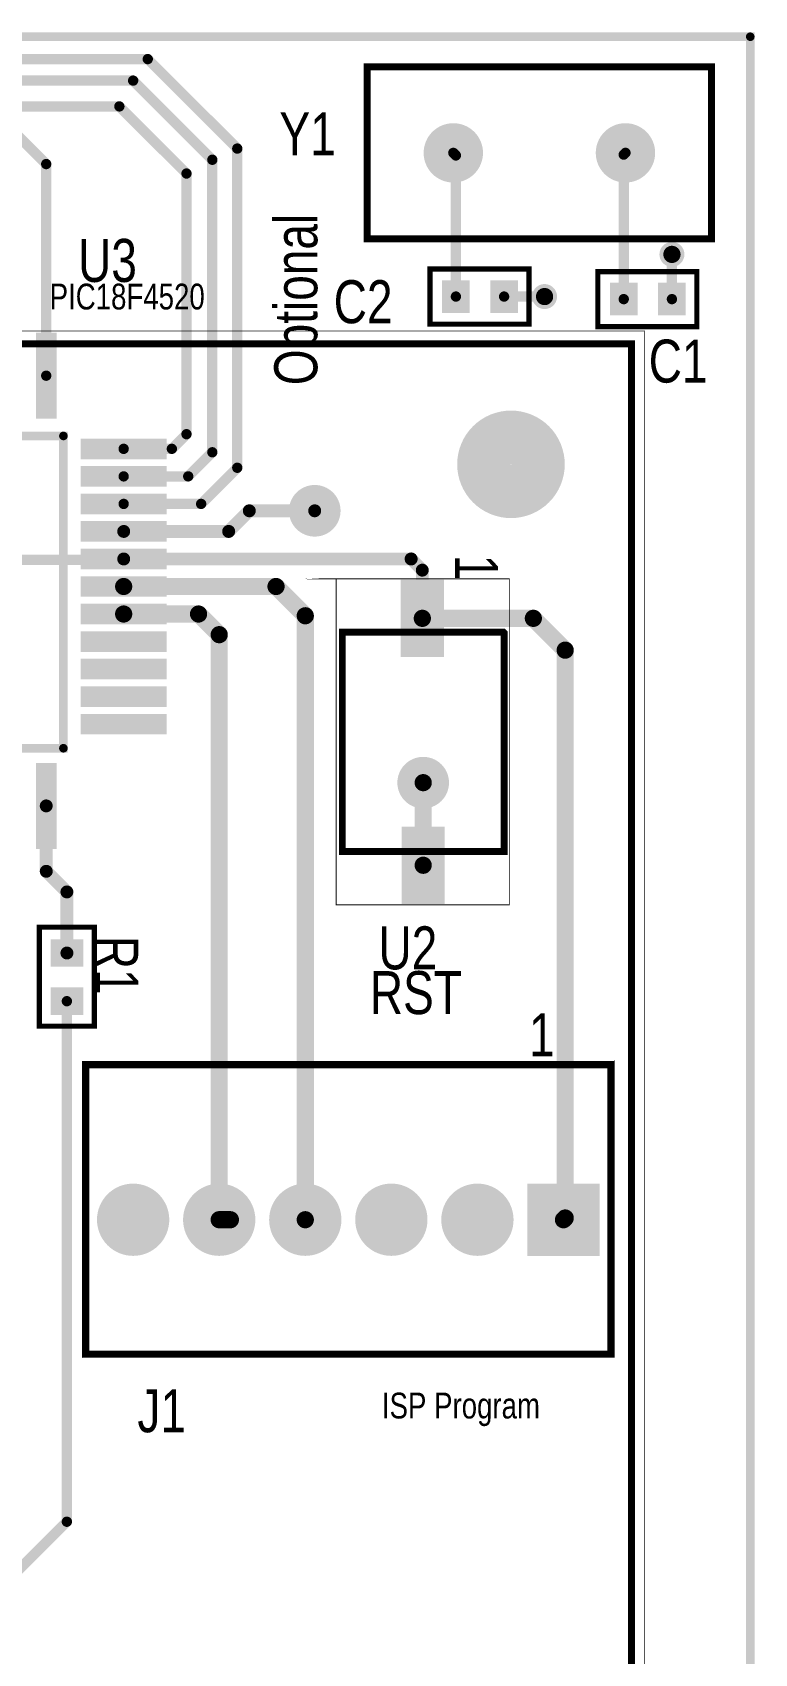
# Model space of a CAD drawing. Extents: x 0 to 8.76, y 0.02 to 4.83.
# Drawn here: x 7.852 to 8.691, y 2.947 to 4.831 of the extents above; entities that cross this region are included whole.
import ezdxf

# ---------------------------------------------------------------- set-up
doc = ezdxf.new("R2010")
doc.units = 0

msp = doc.modelspace()

# ---------------------------------------------------------------- linework, layer by layer
for points, const_width in [([(8.684, 0.028), (0.778, 0.029), (0.778, 4.826), (8.686, 4.826), (8.686, 0.028), (8.684, 0.028)], 0.01), ([(8.641, 4.591), (8.241, 4.591), (8.241, 4.791), (8.641, 4.791), (8.641, 4.591)], 0.001), ([(1.051, 2.331), (8.563, 2.331), (8.563, 4.484), (1.051, 4.484), (1.051, 2.331)], 0.001), ([(8.17, 4.196), (8.406, 4.196), (8.406, 3.817), (8.205, 3.817), (8.205, 4.196), (8.17, 4.196)], 0.001), ([(8.528, 3.636), (8.528, 3.291), (7.91, 3.291), (7.91, 3.635), (8.528, 3.635), (8.528, 3.636)], 0.001)]:
    msp.add_lwpolyline(points, close=True, dxfattribs=dict(const_width=const_width))
for points, const_width in [([(8.6835, 4.826, 1), (8.6885, 4.826, 1)], 0.005), ([(8.2408, 4.791, 1), (8.2412, 4.791, 1)], 0.0005), ([(8.6408, 4.791, 1), (8.6412, 4.791, 1)], 0.0005), ([(8.2408, 4.591, 1), (8.2412, 4.591, 1)], 0.0005), ([(8.6408, 4.591, 1), (8.6412, 4.591, 1)], 0.0005), ([(8.6408, 4.591, 1), (8.6412, 4.591, 1)], 0.0005), ([(8.5628, 4.484, 1), (8.5633, 4.484, 1)], 0.0005), ([(8.1698, 4.196, 1), (8.1702, 4.196, 1)], 0.0005), ([(8.1698, 4.196, 1), (8.1702, 4.196, 1)], 0.0005), ([(8.2048, 4.196, 1), (8.2052, 4.196, 1)], 0.0005), ([(8.4058, 4.196, 1), (8.4063, 4.196, 1)], 0.0005), ([(8.2048, 3.817, 1), (8.2052, 3.817, 1)], 0.0005), ([(8.4058, 3.817, 1), (8.4063, 3.817, 1)], 0.0005), ([(7.9097, 3.635, 1), (7.9103, 3.635, 1)], 0.0005), ([(8.5278, 3.636, 1), (8.5282, 3.636, 1)], 0.0005), ([(8.5278, 3.636, 1), (8.5282, 3.636, 1)], 0.0005), ([(8.5278, 3.635, 1), (8.5282, 3.635, 1)], 0.0005), ([(7.9097, 3.291, 1), (7.9103, 3.291, 1)], 0.0005), ([(8.5278, 3.291, 1), (8.5282, 3.291, 1)], 0.0005)]:
    msp.add_lwpolyline(points, format="xyb", close=True, dxfattribs=dict(const_width=const_width))
at = {"layer": 'DRL'}
for points, const_width in [([(8.334, 4.691, 1), (8.348, 4.691, 1)], 0.015), ([(8.534, 4.691, 1), (8.548, 4.691, 1)], 0.015), ([(8.59, 4.573, 1), (8.6, 4.573, 1)], 0.01), ([(8.442, 4.524, 1), (8.452, 4.524, 1)], 0.01), ([(8.442, 4.524, 1), (8.452, 4.524, 1)], 0.01), ([(8.377, 4.329, 1), (8.439, 4.329, 1)], 0.063), ([(8.17, 4.275, 1), (8.19, 4.275, 1)], 0.02), ([(8.296, 3.959, 1), (8.316, 3.959, 1)], 0.02), ([(8.296, 3.959, 1), (8.316, 3.959, 1)], 0.02), ([(8.296, 3.959, 1), (8.316, 3.959, 1)], 0.02), ([(7.958, 3.451, 1), (7.98, 3.451, 1)], 0.022), ([(8.058, 3.451, 1), (8.08, 3.451, 1)], 0.022), ([(8.158, 3.451, 1), (8.18, 3.451, 1)], 0.022), ([(8.258, 3.451, 1), (8.28, 3.451, 1)], 0.022), ([(8.358, 3.451, 1), (8.38, 3.451, 1)], 0.022), ([(8.458, 3.451, 1), (8.48, 3.451, 1)], 0.022)]:
    msp.add_lwpolyline(points, format="xyb", close=True, dxfattribs=dict(at, const_width=const_width))
at = {"layer": 'FAB'}
for points, const_width in [([(8.59, 4.573, 1), (8.6, 4.573, 1)], 0.01), ([(8.442, 4.524, 1), (8.452, 4.524, 1)], 0.01), ([(8.442, 4.524, 1), (8.452, 4.524, 1)], 0.01), ([(8.17, 4.275, 1), (8.19, 4.275, 1)], 0.02), ([(8.296, 3.959, 1), (8.316, 3.959, 1)], 0.02), ([(8.296, 3.959, 1), (8.316, 3.959, 1)], 0.02), ([(8.296, 3.959, 1), (8.316, 3.959, 1)], 0.02)]:
    msp.add_lwpolyline(points, format="xyb", close=True, dxfattribs=dict(at, const_width=const_width))
at = {"layer": 'GND'}
for points, const_width in [([(8.326, 4.691, 1), (8.356, 4.691, 1)], 0.03), ([(8.526, 4.691, 1), (8.556, 4.691, 1)], 0.03), ([(8.589, 4.573, 1), (8.601, 4.573, 1)], 0.012), ([(8.441, 4.524, 1), (8.453, 4.524, 1)], 0.012), ([(8.441, 4.524, 1), (8.453, 4.524, 1)], 0.012), ([(8.377, 4.329, 1), (8.439, 4.329, 1)], 0.063), ([(8.168, 4.275, 1), (8.192, 4.275, 1)], 0.025), ([(8.294, 3.959, 1), (8.318, 3.959, 1)], 0.025), ([(8.294, 3.959, 1), (8.318, 3.959, 1)], 0.025), ([(8.294, 3.959, 1), (8.318, 3.959, 1)], 0.025), ([(7.952, 3.451, 1), (7.986, 3.451, 1)], 0.035), ([(8.052, 3.451, 1), (8.086, 3.451, 1)], 0.035), ([(8.152, 3.451, 1), (8.186, 3.451, 1)], 0.035), ([(8.252, 3.451, 1), (8.286, 3.451, 1)], 0.035), ([(8.352, 3.451, 1), (8.386, 3.451, 1)], 0.035)]:
    msp.add_lwpolyline(points, format="xyb", close=True, dxfattribs=dict(at, const_width=const_width))
msp.add_solid([(8.434, 3.416), (8.504, 3.416), (8.434, 3.486), (8.504, 3.486)], dxfattribs=at)
at = {"layer": 'I10'}
for points, const_width in [([(8.326, 4.691, 1), (8.356, 4.691, 1)], 0.03), ([(8.526, 4.691, 1), (8.556, 4.691, 1)], 0.03), ([(8.589, 4.573, 1), (8.601, 4.573, 1)], 0.012), ([(8.441, 4.524, 1), (8.453, 4.524, 1)], 0.012), ([(8.441, 4.524, 1), (8.453, 4.524, 1)], 0.012), ([(8.377, 4.329, 1), (8.439, 4.329, 1)], 0.063), ([(8.168, 4.275, 1), (8.192, 4.275, 1)], 0.025), ([(8.294, 3.959, 1), (8.318, 3.959, 1)], 0.025), ([(8.294, 3.959, 1), (8.318, 3.959, 1)], 0.025), ([(8.294, 3.959, 1), (8.318, 3.959, 1)], 0.025), ([(7.952, 3.451, 1), (7.986, 3.451, 1)], 0.035), ([(8.052, 3.451, 1), (8.086, 3.451, 1)], 0.035), ([(8.152, 3.451, 1), (8.186, 3.451, 1)], 0.035), ([(8.252, 3.451, 1), (8.286, 3.451, 1)], 0.035), ([(8.352, 3.451, 1), (8.386, 3.451, 1)], 0.035)]:
    msp.add_lwpolyline(points, format="xyb", close=True, dxfattribs=dict(at, const_width=const_width))
msp.add_solid([(8.434, 3.416), (8.504, 3.416), (8.434, 3.486), (8.504, 3.486)], dxfattribs=at)
at = {"layer": 'I11'}
for points, const_width in [([(8.326, 4.691, 1), (8.356, 4.691, 1)], 0.03), ([(8.526, 4.691, 1), (8.556, 4.691, 1)], 0.03), ([(8.589, 4.573, 1), (8.601, 4.573, 1)], 0.012), ([(8.441, 4.524, 1), (8.453, 4.524, 1)], 0.012), ([(8.441, 4.524, 1), (8.453, 4.524, 1)], 0.012), ([(8.377, 4.329, 1), (8.439, 4.329, 1)], 0.063), ([(8.168, 4.275, 1), (8.192, 4.275, 1)], 0.025), ([(8.294, 3.959, 1), (8.318, 3.959, 1)], 0.025), ([(8.294, 3.959, 1), (8.318, 3.959, 1)], 0.025), ([(8.294, 3.959, 1), (8.318, 3.959, 1)], 0.025), ([(7.952, 3.451, 1), (7.986, 3.451, 1)], 0.035), ([(8.052, 3.451, 1), (8.086, 3.451, 1)], 0.035), ([(8.152, 3.451, 1), (8.186, 3.451, 1)], 0.035), ([(8.252, 3.451, 1), (8.286, 3.451, 1)], 0.035), ([(8.352, 3.451, 1), (8.386, 3.451, 1)], 0.035)]:
    msp.add_lwpolyline(points, format="xyb", close=True, dxfattribs=dict(at, const_width=const_width))
msp.add_solid([(8.434, 3.416), (8.504, 3.416), (8.434, 3.486), (8.504, 3.486)], dxfattribs=at)
at = {"layer": 'I12'}
for points, const_width in [([(8.326, 4.691, 1), (8.356, 4.691, 1)], 0.03), ([(8.526, 4.691, 1), (8.556, 4.691, 1)], 0.03), ([(8.589, 4.573, 1), (8.601, 4.573, 1)], 0.012), ([(8.441, 4.524, 1), (8.453, 4.524, 1)], 0.012), ([(8.441, 4.524, 1), (8.453, 4.524, 1)], 0.012), ([(8.377, 4.329, 1), (8.439, 4.329, 1)], 0.063), ([(8.168, 4.275, 1), (8.192, 4.275, 1)], 0.025), ([(8.294, 3.959, 1), (8.318, 3.959, 1)], 0.025), ([(8.294, 3.959, 1), (8.318, 3.959, 1)], 0.025), ([(8.294, 3.959, 1), (8.318, 3.959, 1)], 0.025), ([(7.952, 3.451, 1), (7.986, 3.451, 1)], 0.035), ([(8.052, 3.451, 1), (8.086, 3.451, 1)], 0.035), ([(8.152, 3.451, 1), (8.186, 3.451, 1)], 0.035), ([(8.252, 3.451, 1), (8.286, 3.451, 1)], 0.035), ([(8.352, 3.451, 1), (8.386, 3.451, 1)], 0.035)]:
    msp.add_lwpolyline(points, format="xyb", close=True, dxfattribs=dict(at, const_width=const_width))
msp.add_solid([(8.434, 3.416), (8.504, 3.416), (8.434, 3.486), (8.504, 3.486)], dxfattribs=at)
at = {"layer": 'IN3'}
for points, const_width in [([(8.326, 4.691, 1), (8.356, 4.691, 1)], 0.03), ([(8.526, 4.691, 1), (8.556, 4.691, 1)], 0.03), ([(8.589, 4.573, 1), (8.601, 4.573, 1)], 0.012), ([(8.441, 4.524, 1), (8.453, 4.524, 1)], 0.012), ([(8.441, 4.524, 1), (8.453, 4.524, 1)], 0.012), ([(8.377, 4.329, 1), (8.439, 4.329, 1)], 0.063), ([(8.168, 4.275, 1), (8.192, 4.275, 1)], 0.025), ([(8.294, 3.959, 1), (8.318, 3.959, 1)], 0.025), ([(8.294, 3.959, 1), (8.318, 3.959, 1)], 0.025), ([(8.294, 3.959, 1), (8.318, 3.959, 1)], 0.025), ([(7.952, 3.451, 1), (7.986, 3.451, 1)], 0.035), ([(8.052, 3.451, 1), (8.086, 3.451, 1)], 0.035), ([(8.152, 3.451, 1), (8.186, 3.451, 1)], 0.035), ([(8.252, 3.451, 1), (8.286, 3.451, 1)], 0.035), ([(8.352, 3.451, 1), (8.386, 3.451, 1)], 0.035)]:
    msp.add_lwpolyline(points, format="xyb", close=True, dxfattribs=dict(at, const_width=const_width))
msp.add_solid([(8.434, 3.416), (8.504, 3.416), (8.434, 3.486), (8.504, 3.486)], dxfattribs=at)
at = {"layer": 'IN4'}
for points, const_width in [([(8.326, 4.691, 1), (8.356, 4.691, 1)], 0.03), ([(8.526, 4.691, 1), (8.556, 4.691, 1)], 0.03), ([(8.589, 4.573, 1), (8.601, 4.573, 1)], 0.012), ([(8.441, 4.524, 1), (8.453, 4.524, 1)], 0.012), ([(8.441, 4.524, 1), (8.453, 4.524, 1)], 0.012), ([(8.377, 4.329, 1), (8.439, 4.329, 1)], 0.063), ([(8.168, 4.275, 1), (8.192, 4.275, 1)], 0.025), ([(8.294, 3.959, 1), (8.318, 3.959, 1)], 0.025), ([(8.294, 3.959, 1), (8.318, 3.959, 1)], 0.025), ([(8.294, 3.959, 1), (8.318, 3.959, 1)], 0.025), ([(7.952, 3.451, 1), (7.986, 3.451, 1)], 0.035), ([(8.052, 3.451, 1), (8.086, 3.451, 1)], 0.035), ([(8.152, 3.451, 1), (8.186, 3.451, 1)], 0.035), ([(8.252, 3.451, 1), (8.286, 3.451, 1)], 0.035), ([(8.352, 3.451, 1), (8.386, 3.451, 1)], 0.035)]:
    msp.add_lwpolyline(points, format="xyb", close=True, dxfattribs=dict(at, const_width=const_width))
msp.add_solid([(8.434, 3.416), (8.504, 3.416), (8.434, 3.486), (8.504, 3.486)], dxfattribs=at)
at = {"layer": 'IN5'}
for points, const_width in [([(8.326, 4.691, 1), (8.356, 4.691, 1)], 0.03), ([(8.526, 4.691, 1), (8.556, 4.691, 1)], 0.03), ([(8.589, 4.573, 1), (8.601, 4.573, 1)], 0.012), ([(8.441, 4.524, 1), (8.453, 4.524, 1)], 0.012), ([(8.441, 4.524, 1), (8.453, 4.524, 1)], 0.012), ([(8.377, 4.329, 1), (8.439, 4.329, 1)], 0.063), ([(8.168, 4.275, 1), (8.192, 4.275, 1)], 0.025), ([(8.294, 3.959, 1), (8.318, 3.959, 1)], 0.025), ([(8.294, 3.959, 1), (8.318, 3.959, 1)], 0.025), ([(8.294, 3.959, 1), (8.318, 3.959, 1)], 0.025), ([(7.952, 3.451, 1), (7.986, 3.451, 1)], 0.035), ([(8.052, 3.451, 1), (8.086, 3.451, 1)], 0.035), ([(8.152, 3.451, 1), (8.186, 3.451, 1)], 0.035), ([(8.252, 3.451, 1), (8.286, 3.451, 1)], 0.035), ([(8.352, 3.451, 1), (8.386, 3.451, 1)], 0.035)]:
    msp.add_lwpolyline(points, format="xyb", close=True, dxfattribs=dict(at, const_width=const_width))
msp.add_solid([(8.434, 3.416), (8.504, 3.416), (8.434, 3.486), (8.504, 3.486)], dxfattribs=at)
at = {"layer": 'IN6'}
for points, const_width in [([(8.326, 4.691, 1), (8.356, 4.691, 1)], 0.03), ([(8.526, 4.691, 1), (8.556, 4.691, 1)], 0.03), ([(8.589, 4.573, 1), (8.601, 4.573, 1)], 0.012), ([(8.441, 4.524, 1), (8.453, 4.524, 1)], 0.012), ([(8.441, 4.524, 1), (8.453, 4.524, 1)], 0.012), ([(8.377, 4.329, 1), (8.439, 4.329, 1)], 0.063), ([(8.168, 4.275, 1), (8.192, 4.275, 1)], 0.025), ([(8.294, 3.959, 1), (8.318, 3.959, 1)], 0.025), ([(8.294, 3.959, 1), (8.318, 3.959, 1)], 0.025), ([(8.294, 3.959, 1), (8.318, 3.959, 1)], 0.025), ([(7.952, 3.451, 1), (7.986, 3.451, 1)], 0.035), ([(8.052, 3.451, 1), (8.086, 3.451, 1)], 0.035), ([(8.152, 3.451, 1), (8.186, 3.451, 1)], 0.035), ([(8.252, 3.451, 1), (8.286, 3.451, 1)], 0.035), ([(8.352, 3.451, 1), (8.386, 3.451, 1)], 0.035)]:
    msp.add_lwpolyline(points, format="xyb", close=True, dxfattribs=dict(at, const_width=const_width))
msp.add_solid([(8.434, 3.416), (8.504, 3.416), (8.434, 3.486), (8.504, 3.486)], dxfattribs=at)
at = {"layer": 'IN7'}
for points, const_width in [([(8.326, 4.691, 1), (8.356, 4.691, 1)], 0.03), ([(8.526, 4.691, 1), (8.556, 4.691, 1)], 0.03), ([(8.589, 4.573, 1), (8.601, 4.573, 1)], 0.012), ([(8.441, 4.524, 1), (8.453, 4.524, 1)], 0.012), ([(8.441, 4.524, 1), (8.453, 4.524, 1)], 0.012), ([(8.377, 4.329, 1), (8.439, 4.329, 1)], 0.063), ([(8.168, 4.275, 1), (8.192, 4.275, 1)], 0.025), ([(8.294, 3.959, 1), (8.318, 3.959, 1)], 0.025), ([(8.294, 3.959, 1), (8.318, 3.959, 1)], 0.025), ([(8.294, 3.959, 1), (8.318, 3.959, 1)], 0.025), ([(7.952, 3.451, 1), (7.986, 3.451, 1)], 0.035), ([(8.052, 3.451, 1), (8.086, 3.451, 1)], 0.035), ([(8.152, 3.451, 1), (8.186, 3.451, 1)], 0.035), ([(8.252, 3.451, 1), (8.286, 3.451, 1)], 0.035), ([(8.352, 3.451, 1), (8.386, 3.451, 1)], 0.035)]:
    msp.add_lwpolyline(points, format="xyb", close=True, dxfattribs=dict(at, const_width=const_width))
msp.add_solid([(8.434, 3.416), (8.504, 3.416), (8.434, 3.486), (8.504, 3.486)], dxfattribs=at)
at = {"layer": 'IN8'}
for points, const_width in [([(8.326, 4.691, 1), (8.356, 4.691, 1)], 0.03), ([(8.526, 4.691, 1), (8.556, 4.691, 1)], 0.03), ([(8.589, 4.573, 1), (8.601, 4.573, 1)], 0.012), ([(8.441, 4.524, 1), (8.453, 4.524, 1)], 0.012), ([(8.441, 4.524, 1), (8.453, 4.524, 1)], 0.012), ([(8.377, 4.329, 1), (8.439, 4.329, 1)], 0.063), ([(8.168, 4.275, 1), (8.192, 4.275, 1)], 0.025), ([(8.294, 3.959, 1), (8.318, 3.959, 1)], 0.025), ([(8.294, 3.959, 1), (8.318, 3.959, 1)], 0.025), ([(8.294, 3.959, 1), (8.318, 3.959, 1)], 0.025), ([(7.952, 3.451, 1), (7.986, 3.451, 1)], 0.035), ([(8.052, 3.451, 1), (8.086, 3.451, 1)], 0.035), ([(8.152, 3.451, 1), (8.186, 3.451, 1)], 0.035), ([(8.252, 3.451, 1), (8.286, 3.451, 1)], 0.035), ([(8.352, 3.451, 1), (8.386, 3.451, 1)], 0.035)]:
    msp.add_lwpolyline(points, format="xyb", close=True, dxfattribs=dict(at, const_width=const_width))
msp.add_solid([(8.434, 3.416), (8.504, 3.416), (8.434, 3.486), (8.504, 3.486)], dxfattribs=at)
at = {"layer": 'IN9'}
for points, const_width in [([(8.326, 4.691, 1), (8.356, 4.691, 1)], 0.03), ([(8.526, 4.691, 1), (8.556, 4.691, 1)], 0.03), ([(8.589, 4.573, 1), (8.601, 4.573, 1)], 0.012), ([(8.441, 4.524, 1), (8.453, 4.524, 1)], 0.012), ([(8.441, 4.524, 1), (8.453, 4.524, 1)], 0.012), ([(8.377, 4.329, 1), (8.439, 4.329, 1)], 0.063), ([(8.168, 4.275, 1), (8.192, 4.275, 1)], 0.025), ([(8.294, 3.959, 1), (8.318, 3.959, 1)], 0.025), ([(8.294, 3.959, 1), (8.318, 3.959, 1)], 0.025), ([(8.294, 3.959, 1), (8.318, 3.959, 1)], 0.025), ([(7.952, 3.451, 1), (7.986, 3.451, 1)], 0.035), ([(8.052, 3.451, 1), (8.086, 3.451, 1)], 0.035), ([(8.152, 3.451, 1), (8.186, 3.451, 1)], 0.035), ([(8.252, 3.451, 1), (8.286, 3.451, 1)], 0.035), ([(8.352, 3.451, 1), (8.386, 3.451, 1)], 0.035)]:
    msp.add_lwpolyline(points, format="xyb", close=True, dxfattribs=dict(at, const_width=const_width))
msp.add_solid([(8.434, 3.416), (8.504, 3.416), (8.434, 3.486), (8.504, 3.486)], dxfattribs=at)
at = {"layer": 'NOT'}
for points, const_width in [([(8.59, 4.573, 1), (8.6, 4.573, 1)], 0.01), ([(8.442, 4.524, 1), (8.452, 4.524, 1)], 0.01), ([(8.442, 4.524, 1), (8.452, 4.524, 1)], 0.01), ([(8.17, 4.275, 1), (8.19, 4.275, 1)], 0.02), ([(8.296, 3.959, 1), (8.316, 3.959, 1)], 0.02), ([(8.296, 3.959, 1), (8.316, 3.959, 1)], 0.02), ([(8.296, 3.959, 1), (8.316, 3.959, 1)], 0.02)]:
    msp.add_lwpolyline(points, format="xyb", close=True, dxfattribs=dict(at, const_width=const_width))
at = {"layer": 'PWR'}
for points, const_width in [([(8.326, 4.691, 1), (8.356, 4.691, 1)], 0.03), ([(8.526, 4.691, 1), (8.556, 4.691, 1)], 0.03), ([(8.589, 4.573, 1), (8.601, 4.573, 1)], 0.012), ([(8.441, 4.524, 1), (8.453, 4.524, 1)], 0.012), ([(8.441, 4.524, 1), (8.453, 4.524, 1)], 0.012), ([(8.377, 4.329, 1), (8.439, 4.329, 1)], 0.063), ([(8.168, 4.275, 1), (8.192, 4.275, 1)], 0.025), ([(8.294, 3.959, 1), (8.318, 3.959, 1)], 0.025), ([(8.294, 3.959, 1), (8.318, 3.959, 1)], 0.025), ([(8.294, 3.959, 1), (8.318, 3.959, 1)], 0.025), ([(7.952, 3.451, 1), (7.986, 3.451, 1)], 0.035), ([(8.052, 3.451, 1), (8.086, 3.451, 1)], 0.035), ([(8.152, 3.451, 1), (8.186, 3.451, 1)], 0.035), ([(8.252, 3.451, 1), (8.286, 3.451, 1)], 0.035), ([(8.352, 3.451, 1), (8.386, 3.451, 1)], 0.035)]:
    msp.add_lwpolyline(points, format="xyb", close=True, dxfattribs=dict(at, const_width=const_width))
msp.add_solid([(8.434, 3.416), (8.504, 3.416), (8.434, 3.486), (8.504, 3.486)], dxfattribs=at)
at = {"layer": 'SMT'}
for points, const_width in [([(8.324, 4.691, 1), (8.358, 4.691, 1)], 0.035), ([(8.524, 4.691, 1), (8.558, 4.691, 1)], 0.035), ([(8.588, 4.573, 1), (8.602, 4.573, 1)], 0.015), ([(8.44, 4.524, 1), (8.454, 4.524, 1)], 0.015), ([(8.44, 4.524, 1), (8.454, 4.524, 1)], 0.015), ([(8.377, 4.329, 1), (8.439, 4.329, 1)], 0.063), ([(8.165, 4.275, 1), (8.195, 4.275, 1)], 0.03), ([(8.291, 3.959, 1), (8.321, 3.959, 1)], 0.03), ([(8.291, 3.959, 1), (8.321, 3.959, 1)], 0.03), ([(8.291, 3.959, 1), (8.321, 3.959, 1)], 0.03), ([(7.948, 3.451, 1), (7.99, 3.451, 1)], 0.042), ([(8.048, 3.451, 1), (8.09, 3.451, 1)], 0.042), ([(8.148, 3.451, 1), (8.19, 3.451, 1)], 0.042), ([(8.248, 3.451, 1), (8.29, 3.451, 1)], 0.042), ([(8.348, 3.451, 1), (8.39, 3.451, 1)], 0.042)]:
    msp.add_lwpolyline(points, format="xyb", close=True, dxfattribs=dict(at, const_width=const_width))
for points in [[(8.328, 4.505), (8.36, 4.505), (8.328, 4.543), (8.36, 4.543)], [(8.384, 4.505), (8.416, 4.505), (8.384, 4.543), (8.416, 4.543)], [(8.523, 4.502), (8.555, 4.502), (8.523, 4.54), (8.555, 4.54)], [(8.579, 4.502), (8.611, 4.502), (8.579, 4.54), (8.611, 4.54)], [(7.856, 4.382), (7.88, 4.382), (7.856, 4.482), (7.88, 4.482)], [(7.908, 4.335), (8.008, 4.335), (7.908, 4.359), (8.008, 4.359)], [(7.908, 4.303), (8.008, 4.303), (7.908, 4.327), (8.008, 4.327)], [(7.908, 4.271), (8.008, 4.271), (7.908, 4.295), (8.008, 4.295)], [(7.908, 4.239), (8.008, 4.239), (7.908, 4.263), (8.008, 4.263)], [(7.908, 4.207), (8.008, 4.207), (7.908, 4.231), (8.008, 4.231)], [(7.908, 4.175), (8.008, 4.175), (7.908, 4.199), (8.008, 4.199)], [(7.908, 4.143), (8.008, 4.143), (7.908, 4.167), (8.008, 4.167)], [(7.908, 4.111), (8.008, 4.111), (7.908, 4.135), (8.008, 4.135)], [(7.908, 4.079), (8.008, 4.079), (7.908, 4.103), (8.008, 4.103)], [(7.908, 4.047), (8.008, 4.047), (7.908, 4.071), (8.008, 4.071)], [(7.908, 4.015), (8.008, 4.015), (7.908, 4.039), (8.008, 4.039)], [(7.856, 3.882), (7.88, 3.882), (7.856, 3.982), (7.88, 3.982)], [(7.873, 3.745), (7.911, 3.745), (7.873, 3.777), (7.911, 3.777)], [(7.873, 3.689), (7.911, 3.689), (7.873, 3.721), (7.911, 3.721)], [(8.427, 3.409), (8.511, 3.409), (8.427, 3.493), (8.511, 3.493)]]:
    msp.add_solid(points, dxfattribs=at)
at = {"layer": 'SPT'}
for points, const_width in [([(8.324, 4.691, 1), (8.358, 4.691, 1)], 0.035), ([(8.524, 4.691, 1), (8.558, 4.691, 1)], 0.035), ([(7.948, 3.451, 1), (7.99, 3.451, 1)], 0.042), ([(8.048, 3.451, 1), (8.09, 3.451, 1)], 0.042), ([(8.148, 3.451, 1), (8.19, 3.451, 1)], 0.042), ([(8.248, 3.451, 1), (8.29, 3.451, 1)], 0.042), ([(8.348, 3.451, 1), (8.39, 3.451, 1)], 0.042)]:
    msp.add_lwpolyline(points, format="xyb", close=True, dxfattribs=dict(at, const_width=const_width))
for points in [[(8.328, 4.505), (8.36, 4.505), (8.328, 4.543), (8.36, 4.543)], [(8.384, 4.505), (8.416, 4.505), (8.384, 4.543), (8.416, 4.543)], [(8.523, 4.502), (8.555, 4.502), (8.523, 4.54), (8.555, 4.54)], [(8.579, 4.502), (8.611, 4.502), (8.579, 4.54), (8.611, 4.54)], [(7.856, 4.382), (7.88, 4.382), (7.856, 4.482), (7.88, 4.482)], [(7.908, 4.335), (8.008, 4.335), (7.908, 4.359), (8.008, 4.359)], [(7.908, 4.303), (8.008, 4.303), (7.908, 4.327), (8.008, 4.327)], [(7.908, 4.271), (8.008, 4.271), (7.908, 4.295), (8.008, 4.295)], [(7.908, 4.239), (8.008, 4.239), (7.908, 4.263), (8.008, 4.263)], [(7.908, 4.207), (8.008, 4.207), (7.908, 4.231), (8.008, 4.231)], [(7.908, 4.175), (8.008, 4.175), (7.908, 4.199), (8.008, 4.199)], [(7.908, 4.143), (8.008, 4.143), (7.908, 4.167), (8.008, 4.167)], [(7.908, 4.111), (8.008, 4.111), (7.908, 4.135), (8.008, 4.135)], [(7.908, 4.079), (8.008, 4.079), (7.908, 4.103), (8.008, 4.103)], [(7.908, 4.047), (8.008, 4.047), (7.908, 4.071), (8.008, 4.071)], [(7.908, 4.015), (8.008, 4.015), (7.908, 4.039), (8.008, 4.039)], [(7.856, 3.882), (7.88, 3.882), (7.856, 3.982), (7.88, 3.982)], [(7.873, 3.745), (7.911, 3.745), (7.873, 3.777), (7.911, 3.777)], [(7.873, 3.689), (7.911, 3.689), (7.873, 3.721), (7.911, 3.721)]]:
    msp.add_solid(points, dxfattribs=at)
at = {"layer": 'SST'}
for points, const_width in [([(8.316, 4.791), (8.241, 4.791), (8.241, 4.591), (8.641, 4.591), (8.641, 4.791), (8.316, 4.791)], 0.008), ([(8.314, 4.492), (8.314, 4.556), (8.314, 4.556), (8.429, 4.556), (8.429, 4.492), (8.314, 4.492)], 0.006), ([(8.509, 4.489), (8.509, 4.553), (8.509, 4.553), (8.624, 4.553), (8.624, 4.489), (8.509, 4.489)], 0.006), ([(1.066, 4.467), (1.066, 2.346), (8.547, 2.346), (8.548, 2.365), (8.548, 4.469), (1.067, 4.469), (1.067, 4.468), (1.066, 4.467)], 0.008), ([(7.528, 4.362), (7.888, 4.362), (7.888, 3.999), (7.57, 3.999), (7.567, 4.002), (7.55, 4.022), (7.548, 4.024), (7.528, 4.047), (7.528, 4.362)], 0.01), ([(8.227, 4.134), (8.399, 4.134), (8.4, 4.133), (8.4, 3.879), (8.212, 3.879), (8.212, 4.134), (8.227, 4.134)], 0.008), ([(7.924, 3.676), (7.86, 3.676), (7.86, 3.676), (7.86, 3.791), (7.924, 3.791), (7.924, 3.676)], 0.006), ([(7.914, 3.531), (7.914, 3.631), (8.524, 3.631), (8.524, 3.295), (7.914, 3.295), (7.914, 3.531)], 0.008)]:
    msp.add_lwpolyline(points, close=True, dxfattribs=dict(at, const_width=const_width))
for points, const_width in [([(8.239, 4.791, 1), (8.243, 4.791, 1)], 0.004), ([(8.314, 4.791, 1), (8.318, 4.791, 1)], 0.004), ([(8.314, 4.791, 1), (8.318, 4.791, 1)], 0.004), ([(8.639, 4.791, 1), (8.643, 4.791, 1)], 0.004), ([(8.324, 4.691, 1), (8.358, 4.691, 1)], 0.035), ([(8.524, 4.691, 1), (8.558, 4.691, 1)], 0.035), ([(8.239, 4.591, 1), (8.243, 4.591, 1)], 0.004), ([(8.314, 4.591, 1), (8.318, 4.591, 1)], 0.004), ([(8.564, 4.591, 1), (8.568, 4.591, 1)], 0.004), ([(8.639, 4.591, 1), (8.643, 4.591, 1)], 0.004), ([(8.3125, 4.556, 1), (8.3155, 4.556, 1)], 0.003), ([(8.3125, 4.556, 1), (8.3155, 4.556, 1)], 0.003), ([(8.4275, 4.556, 1), (8.4305, 4.556, 1)], 0.003), ([(8.5075, 4.553, 1), (8.5105, 4.553, 1)], 0.003), ([(8.5075, 4.553, 1), (8.5105, 4.553, 1)], 0.003), ([(8.6225, 4.553, 1), (8.6255, 4.553, 1)], 0.003), ([(8.3125, 4.492, 1), (8.3155, 4.492, 1)], 0.003), ([(8.3125, 4.492, 1), (8.3155, 4.492, 1)], 0.003), ([(8.4275, 4.492, 1), (8.4305, 4.492, 1)], 0.003), ([(8.5075, 4.489, 1), (8.5105, 4.489, 1)], 0.003), ([(8.5075, 4.489, 1), (8.5105, 4.489, 1)], 0.003), ([(8.6225, 4.489, 1), (8.6255, 4.489, 1)], 0.003), ([(8.546, 4.469, 1), (8.55, 4.469, 1)], 0.004), ([(7.8855, 4.362, 1), (7.8905, 4.362, 1)], 0.005), ([(8.21, 4.134, 1), (8.214, 4.134, 1)], 0.004), ([(8.225, 4.134, 1), (8.229, 4.134, 1)], 0.004), ([(8.225, 4.134, 1), (8.229, 4.134, 1)], 0.004), ([(8.397, 4.134, 1), (8.401, 4.134, 1)], 0.004), ([(8.398, 4.133, 1), (8.402, 4.133, 1)], 0.004), ([(7.8855, 3.999, 1), (7.8905, 3.999, 1)], 0.005), ([(8.21, 3.879, 1), (8.214, 3.879, 1)], 0.004), ([(8.398, 3.879, 1), (8.402, 3.879, 1)], 0.004), ([(7.8585, 3.791, 1), (7.8615, 3.791, 1)], 0.003), ([(7.9225, 3.791, 1), (7.9255, 3.791, 1)], 0.003), ([(7.8585, 3.676, 1), (7.8615, 3.676, 1)], 0.003), ([(7.8585, 3.676, 1), (7.8615, 3.676, 1)], 0.003), ([(7.9225, 3.676, 1), (7.9255, 3.676, 1)], 0.003), ([(7.9225, 3.676, 1), (7.9255, 3.676, 1)], 0.003), ([(7.912, 3.631, 1), (7.916, 3.631, 1)], 0.004), ([(8.522, 3.631, 1), (8.526, 3.631, 1)], 0.004), ([(7.912, 3.531, 1), (7.916, 3.531, 1)], 0.004), ([(7.912, 3.531, 1), (7.916, 3.531, 1)], 0.004), ([(7.948, 3.451, 1), (7.99, 3.451, 1)], 0.042), ([(8.048, 3.451, 1), (8.09, 3.451, 1)], 0.042), ([(8.148, 3.451, 1), (8.19, 3.451, 1)], 0.042), ([(8.248, 3.451, 1), (8.29, 3.451, 1)], 0.042), ([(8.348, 3.451, 1), (8.39, 3.451, 1)], 0.042), ([(7.912, 3.295, 1), (7.916, 3.295, 1)], 0.004), ([(8.522, 3.295, 1), (8.526, 3.295, 1)], 0.004)]:
    msp.add_lwpolyline(points, format="xyb", close=True, dxfattribs=dict(at, const_width=const_width))
at = {"layer": 'SST', "const_width": 0.008}
msp.add_lwpolyline([(8.566, 4.591), (8.316, 4.591)], dxfattribs=at)
at = {"layer": 'TOP'}
for points, const_width in [([(0.977, 4.8), (7.986, 4.8)], 0.012), ([(7.986, 4.8), (8.09, 4.696)], 0.012), ([(0.992, 4.775), (7.969, 4.775)], 0.012), ([(7.969, 4.775), (8.061, 4.683)], 0.012), ([(1.005, 4.745), (7.953, 4.745)], 0.012), ([(7.953, 4.745), (8.031, 4.667)], 0.012), ([(7.868, 4.678), (7.831, 4.715)], 0.012), ([(8.09, 4.696), (8.09, 4.325)], 0.012), ([(8.344, 4.688), (8.341, 4.691)], 0.012), ([(8.344, 4.524), (8.344, 4.688)], 0.012), ([(8.539, 4.689), (8.541, 4.691)], 0.012), ([(8.539, 4.521), (8.539, 4.689)], 0.012), ([(7.868, 4.432), (7.868, 4.678)], 0.012), ([(8.031, 4.667), (8.031, 4.364)], 0.012), ([(8.061, 4.683), (8.061, 4.343)], 0.012), ([(8.595, 4.573), (8.595, 4.521)], 0.012), ([(8.447, 4.524), (8.4, 4.524)], 0.012), ([(8.4, 4.524), (8.447, 4.524)], 0.012), ([(8.014, 4.347), (7.958, 4.347)], 0.012), ([(8.031, 4.364), (8.014, 4.347)], 0.012), ([(8.061, 4.343), (8.033, 4.315)], 0.012), ([(8.033, 4.315), (7.958, 4.315)], 0.012), ([(8.09, 4.325), (8.048, 4.283)], 0.012), ([(8.048, 4.283), (7.958, 4.283)], 0.012), ([(8.08, 4.251), (8.104, 4.275)], 0.015), ([(8.104, 4.275), (8.18, 4.275)], 0.015), ([(7.958, 4.251), (8.08, 4.251)], 0.015), ([(7.825, 4.218), (7.957, 4.218)], 0.012), ([(7.958, 4.219), (8.292, 4.219)], 0.015), ([(7.957, 4.218), (7.958, 4.219)], 0.012), ([(8.292, 4.219), (8.305, 4.206)], 0.015), ([(8.305, 4.206), (8.305, 4.15)], 0.015), ([(7.958, 4.187), (8.135, 4.187)], 0.02), ([(8.135, 4.187), (8.169, 4.153)], 0.02), ([(7.958, 4.155), (8.045, 4.155)], 0.02), ([(8.045, 4.155), (8.069, 4.131)], 0.02), ([(8.169, 4.153), (8.169, 3.451)], 0.02), ([(8.305, 4.15), (8.434, 4.15)], 0.02), ([(8.434, 4.15), (8.471, 4.113)], 0.02), ([(8.069, 4.131), (8.069, 3.451)], 0.02), ([(8.471, 4.113), (8.471, 3.453)], 0.02), ([(8.306, 3.959), (8.306, 3.863)], 0.02), ([(8.306, 3.863), (8.306, 3.959)], 0.02), ([(8.306, 3.863), (8.306, 3.959)], 0.02), ([(7.868, 3.932), (7.868, 3.856)], 0.015), ([(7.868, 3.856), (7.892, 3.832)], 0.015), ([(7.892, 3.832), (7.892, 3.761)], 0.015), ([(7.892, 3.1), (7.892, 3.705)], 0.012), ([(8.069, 3.451), (8.082, 3.451)], 0.02), ([(8.471, 3.453), (8.469, 3.451)], 0.02), ([(7.709, 2.917), (7.892, 3.1)], 0.012)]:
    msp.add_lwpolyline(points, dxfattribs=dict(at, const_width=const_width))
for points, const_width in [([(7.983, 4.8, 1), (7.989, 4.8, 1)], 0.006), ([(7.983, 4.8, 1), (7.989, 4.8, 1)], 0.006), ([(7.966, 4.775, 1), (7.972, 4.775, 1)], 0.006), ([(7.966, 4.775, 1), (7.972, 4.775, 1)], 0.006), ([(7.95, 4.745, 1), (7.956, 4.745, 1)], 0.006), ([(7.95, 4.745, 1), (7.956, 4.745, 1)], 0.006), ([(8.326, 4.691, 1), (8.356, 4.691, 1)], 0.03), ([(8.526, 4.691, 1), (8.556, 4.691, 1)], 0.03), ([(8.087, 4.696, 1), (8.093, 4.696, 1)], 0.006), ([(8.087, 4.696, 1), (8.093, 4.696, 1)], 0.006), ([(8.338, 4.691, 1), (8.344, 4.691, 1)], 0.006), ([(8.341, 4.688, 1), (8.347, 4.688, 1)], 0.006), ([(8.341, 4.688, 1), (8.347, 4.688, 1)], 0.006), ([(8.536, 4.689, 1), (8.542, 4.689, 1)], 0.006), ([(8.536, 4.689, 1), (8.542, 4.689, 1)], 0.006), ([(8.538, 4.691, 1), (8.544, 4.691, 1)], 0.006), ([(7.865, 4.678, 1), (7.871, 4.678, 1)], 0.006), ([(7.865, 4.678, 1), (7.871, 4.678, 1)], 0.006), ([(8.028, 4.667, 1), (8.034, 4.667, 1)], 0.006), ([(8.028, 4.667, 1), (8.034, 4.667, 1)], 0.006), ([(8.058, 4.683, 1), (8.064, 4.683, 1)], 0.006), ([(8.058, 4.683, 1), (8.064, 4.683, 1)], 0.006), ([(8.589, 4.573, 1), (8.601, 4.573, 1)], 0.012), ([(8.592, 4.573, 1), (8.598, 4.573, 1)], 0.006), ([(8.341, 4.524, 1), (8.347, 4.524, 1)], 0.006), ([(8.397, 4.524, 1), (8.403, 4.524, 1)], 0.006), ([(8.397, 4.524, 1), (8.403, 4.524, 1)], 0.006), ([(8.441, 4.524, 1), (8.453, 4.524, 1)], 0.012), ([(8.441, 4.524, 1), (8.453, 4.524, 1)], 0.012), ([(8.444, 4.524, 1), (8.45, 4.524, 1)], 0.006), ([(8.444, 4.524, 1), (8.45, 4.524, 1)], 0.006), ([(8.536, 4.521, 1), (8.542, 4.521, 1)], 0.006), ([(8.592, 4.521, 1), (8.598, 4.521, 1)], 0.006), ([(7.865, 4.432, 1), (7.871, 4.432, 1)], 0.006), ([(8.377, 4.329, 1), (8.439, 4.329, 1)], 0.063), ([(7.955, 4.347, 1), (7.961, 4.347, 1)], 0.006), ([(8.011, 4.347, 1), (8.017, 4.347, 1)], 0.006), ([(8.011, 4.347, 1), (8.017, 4.347, 1)], 0.006), ([(8.028, 4.364, 1), (8.034, 4.364, 1)], 0.006), ([(8.028, 4.364, 1), (8.034, 4.364, 1)], 0.006), ([(8.058, 4.343, 1), (8.064, 4.343, 1)], 0.006), ([(8.058, 4.343, 1), (8.064, 4.343, 1)], 0.006), ([(7.955, 4.315, 1), (7.961, 4.315, 1)], 0.006), ([(8.03, 4.315, 1), (8.036, 4.315, 1)], 0.006), ([(8.03, 4.315, 1), (8.036, 4.315, 1)], 0.006), ([(8.087, 4.325, 1), (8.093, 4.325, 1)], 0.006), ([(8.087, 4.325, 1), (8.093, 4.325, 1)], 0.006), ([(8.168, 4.275, 1), (8.192, 4.275, 1)], 0.025), ([(7.955, 4.283, 1), (7.961, 4.283, 1)], 0.006), ([(8.045, 4.283, 1), (8.051, 4.283, 1)], 0.006), ([(8.045, 4.283, 1), (8.051, 4.283, 1)], 0.006), ([(8.1002, 4.275, 1), (8.1077, 4.275, 1)], 0.0075), ([(8.1002, 4.275, 1), (8.1077, 4.275, 1)], 0.0075), ([(8.1762, 4.275, 1), (8.1837, 4.275, 1)], 0.0075), ([(7.9543, 4.251, 1), (7.9618, 4.251, 1)], 0.0075), ([(8.0762, 4.251, 1), (8.0838, 4.251, 1)], 0.0075), ([(8.0762, 4.251, 1), (8.0838, 4.251, 1)], 0.0075), ([(7.9543, 4.219, 1), (7.9618, 4.219, 1)], 0.0075), ([(7.954, 4.218, 1), (7.96, 4.218, 1)], 0.006), ([(7.954, 4.218, 1), (7.96, 4.218, 1)], 0.006), ([(7.955, 4.219, 1), (7.961, 4.219, 1)], 0.006), ([(8.2882, 4.219, 1), (8.2958, 4.219, 1)], 0.0075), ([(8.2882, 4.219, 1), (8.2958, 4.219, 1)], 0.0075), ([(8.3012, 4.206, 1), (8.3087, 4.206, 1)], 0.0075), ([(8.3012, 4.206, 1), (8.3087, 4.206, 1)], 0.0075), ([(7.953, 4.187, 1), (7.963, 4.187, 1)], 0.01), ([(8.13, 4.187, 1), (8.14, 4.187, 1)], 0.01), ([(8.13, 4.187, 1), (8.14, 4.187, 1)], 0.01), ([(7.953, 4.155, 1), (7.963, 4.155, 1)], 0.01), ([(8.04, 4.155, 1), (8.05, 4.155, 1)], 0.01), ([(8.04, 4.155, 1), (8.05, 4.155, 1)], 0.01), ([(8.164, 4.153, 1), (8.174, 4.153, 1)], 0.01), ([(8.164, 4.153, 1), (8.174, 4.153, 1)], 0.01), ([(8.3, 4.15, 1), (8.31, 4.15, 1)], 0.01), ([(8.3012, 4.15, 1), (8.3087, 4.15, 1)], 0.0075), ([(8.429, 4.15, 1), (8.439, 4.15, 1)], 0.01), ([(8.429, 4.15, 1), (8.439, 4.15, 1)], 0.01), ([(8.064, 4.131, 1), (8.074, 4.131, 1)], 0.01), ([(8.064, 4.131, 1), (8.074, 4.131, 1)], 0.01), ([(8.466, 4.113, 1), (8.476, 4.113, 1)], 0.01), ([(8.466, 4.113, 1), (8.476, 4.113, 1)], 0.01), ([(8.294, 3.959, 1), (8.318, 3.959, 1)], 0.025), ([(8.294, 3.959, 1), (8.318, 3.959, 1)], 0.025), ([(8.294, 3.959, 1), (8.318, 3.959, 1)], 0.025), ([(8.301, 3.959, 1), (8.311, 3.959, 1)], 0.01), ([(8.301, 3.959, 1), (8.311, 3.959, 1)], 0.01), ([(8.301, 3.959, 1), (8.311, 3.959, 1)], 0.01), ([(7.8643, 3.932, 1), (7.8718, 3.932, 1)], 0.0075), ([(7.8643, 3.856, 1), (7.8718, 3.856, 1)], 0.0075), ([(7.8643, 3.856, 1), (7.8718, 3.856, 1)], 0.0075), ([(8.301, 3.863, 1), (8.311, 3.863, 1)], 0.01), ([(8.301, 3.863, 1), (8.311, 3.863, 1)], 0.01), ([(8.301, 3.863, 1), (8.311, 3.863, 1)], 0.01), ([(7.8883, 3.832, 1), (7.8958, 3.832, 1)], 0.0075), ([(7.8883, 3.832, 1), (7.8958, 3.832, 1)], 0.0075), ([(7.8883, 3.761, 1), (7.8958, 3.761, 1)], 0.0075), ([(7.889, 3.705, 1), (7.895, 3.705, 1)], 0.006), ([(7.952, 3.451, 1), (7.986, 3.451, 1)], 0.035), ([(8.052, 3.451, 1), (8.086, 3.451, 1)], 0.035), ([(8.152, 3.451, 1), (8.186, 3.451, 1)], 0.035), ([(8.252, 3.451, 1), (8.286, 3.451, 1)], 0.035), ([(8.352, 3.451, 1), (8.386, 3.451, 1)], 0.035), ([(8.064, 3.451, 1), (8.074, 3.451, 1)], 0.01), ([(8.064, 3.451, 1), (8.074, 3.451, 1)], 0.01), ([(8.077, 3.451, 1), (8.087, 3.451, 1)], 0.01), ([(8.164, 3.451, 1), (8.174, 3.451, 1)], 0.01), ([(8.464, 3.451, 1), (8.474, 3.451, 1)], 0.01), ([(8.466, 3.453, 1), (8.476, 3.453, 1)], 0.01), ([(8.466, 3.453, 1), (8.476, 3.453, 1)], 0.01), ([(7.889, 3.1, 1), (7.895, 3.1, 1)], 0.006), ([(7.889, 3.1, 1), (7.895, 3.1, 1)], 0.006)]:
    msp.add_lwpolyline(points, format="xyb", close=True, dxfattribs=dict(at, const_width=const_width))
for points in [[(8.328, 4.505), (8.36, 4.505), (8.328, 4.543), (8.36, 4.543)], [(8.384, 4.505), (8.416, 4.505), (8.384, 4.543), (8.416, 4.543)], [(8.523, 4.502), (8.555, 4.502), (8.523, 4.54), (8.555, 4.54)], [(8.579, 4.502), (8.611, 4.502), (8.579, 4.54), (8.611, 4.54)], [(7.856, 4.382), (7.88, 4.382), (7.856, 4.482), (7.88, 4.482)], [(7.908, 4.335), (8.008, 4.335), (7.908, 4.359), (8.008, 4.359)], [(7.908, 4.303), (8.008, 4.303), (7.908, 4.327), (8.008, 4.327)], [(7.908, 4.271), (8.008, 4.271), (7.908, 4.295), (8.008, 4.295)], [(7.908, 4.239), (8.008, 4.239), (7.908, 4.263), (8.008, 4.263)], [(7.908, 4.207), (8.008, 4.207), (7.908, 4.231), (8.008, 4.231)], [(7.908, 4.175), (8.008, 4.175), (7.908, 4.199), (8.008, 4.199)], [(8.28, 4.105), (8.33, 4.105), (8.28, 4.195), (8.33, 4.195)], [(7.908, 4.143), (8.008, 4.143), (7.908, 4.167), (8.008, 4.167)], [(7.908, 4.111), (8.008, 4.111), (7.908, 4.135), (8.008, 4.135)], [(7.908, 4.079), (8.008, 4.079), (7.908, 4.103), (8.008, 4.103)], [(7.908, 4.047), (8.008, 4.047), (7.908, 4.071), (8.008, 4.071)], [(7.908, 4.015), (8.008, 4.015), (7.908, 4.039), (8.008, 4.039)], [(7.856, 3.882), (7.88, 3.882), (7.856, 3.982), (7.88, 3.982)], [(8.281, 3.818), (8.331, 3.818), (8.281, 3.908), (8.331, 3.908)], [(7.873, 3.745), (7.911, 3.745), (7.873, 3.777), (7.911, 3.777)], [(7.873, 3.689), (7.911, 3.689), (7.873, 3.721), (7.911, 3.721)], [(8.434, 3.416), (8.504, 3.416), (8.434, 3.486), (8.504, 3.486)]]:
    msp.add_solid(points, dxfattribs=at)

# ---------------------------------------------------------------- texts
at = {"layer": 'SST', "width": 0.8}
for s, height, p in [('Y1', 0.05, (8.139, 4.688)), ('U3', 0.05, (7.905, 4.541)), ('C2', 0.05, (8.202, 4.493)), ('PIC18F4520', 0.03, (7.872, 4.509)), ('C1', 0.05, (8.568, 4.424)), ('RST', 0.05, (8.244, 3.69)), ('ISP Program', 0.03, (8.258, 3.22))]:
    msp.add_text(s, height=height, dxfattribs=at).set_placement(p)
for s, rotation, p in [('Optional', 90, (8.183, 4.421)), ('1', 270, (8.343, 4.224)), ('U2', 360, (8.254, 3.742)), ('R1', 270, (7.925, 3.781)), ('1', 360, (8.429, 3.641)), ('J1', 360, (7.974, 3.204))]:
    msp.add_text(s, height=0.05, rotation=rotation, dxfattribs=at).set_placement(p)

doc.saveas('drawing.dxf')
